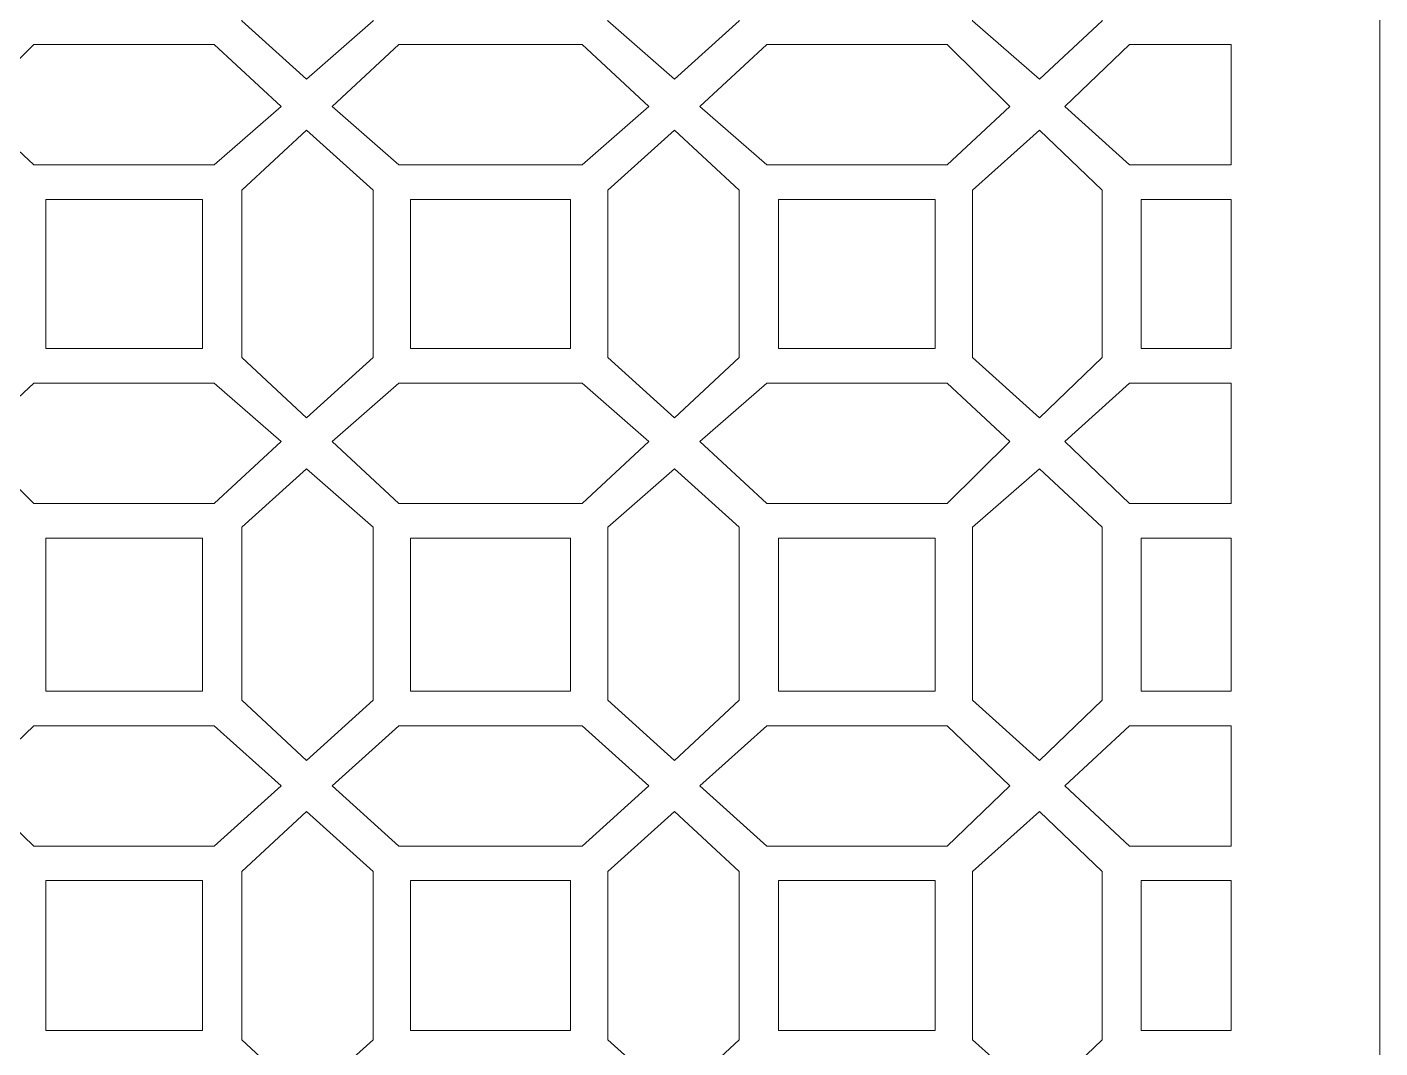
# Model space of a CAD drawing. Header units: centimetres. Extents: x -15.2 to -1.9, y -9.5 to 9.5.
# Drawn here: x -5.112 to -1.851, y -2.663 to -0.204 of the extents above; entities that cross this region are included whole.
import ezdxf

# ---------------------------------------------------------------- set-up
doc = ezdxf.new("R2010")
doc.units = ezdxf.units.CM
doc.header["$MEASUREMENT"] = 0
doc.layers.add('layer 1', color=7, linetype='Continuous')

msp = doc.modelspace()

# ---------------------------------------------------------------- linework, layer by layer
at = {"layer": 'layer 1', "color": 7, "lineweight": 9}
for points, knots in [([(-7.94516, 9.50001), (-7.94516, 9.50001), (-1.85082, 9.50001), (-1.85082, 9.50001), (-1.85082, 9.50001), (-1.85082, 9.50001), (-1.85082, -9.5), (-1.85082, -9.5), (-1.85082, -9.5), (-1.85082, -9.5), (-7.94516, -9.5), (-7.94516, -9.5), (-7.94516, -9.5), (-7.94516, -9.5), (-7.94516, 9.50001), (-7.94516, 9.50001)], [0, 0, 0, 0, 0.2, 0.2, 0.2, 0.2, 0.4, 0.4, 0.4, 0.4, 0.6, 0.6, 0.6, 0.6, 1, 1, 1, 1]), ([(-4.59402, 0.22852), (-4.59402, 0.22852), (-4.59403, -0.1885), (-4.59403, -0.1885), (-4.59403, -0.1885), (-4.59403, -0.1885), (-4.43798, -0.32898), (-4.43798, -0.32898), (-4.43798, -0.32898), (-4.43798, -0.32898), (-4.27726, -0.18851), (-4.27726, -0.18851), (-4.27726, -0.18851), (-4.27726, -0.18851), (-4.27726, 0.22852), (-4.27726, 0.22852), (-4.27726, 0.22852), (-4.27726, 0.22852), (-4.438, 0.37357), (-4.438, 0.37357), (-4.438, 0.37357), (-4.438, 0.37357), (-4.59402, 0.22852), (-4.59402, 0.22852)], [0, 0, 0, 0, 0.1428571, 0.1428571, 0.1428571, 0.1428571, 0.2857143, 0.2857143, 0.2857143, 0.2857143, 0.4285714, 0.4285714, 0.4285714, 0.4285714, 0.5714286, 0.5714286, 0.5714286, 0.5714286, 0.7142857, 0.7142857, 0.7142857, 0.7142857, 1, 1, 1, 1]), ([(-3.39539, 0.22852), (-3.39539, 0.22852), (-3.39538, -0.1885), (-3.39538, -0.1885), (-3.39538, -0.1885), (-3.39538, -0.1885), (-3.55143, -0.32898), (-3.55143, -0.32898), (-3.55143, -0.32898), (-3.55143, -0.32898), (-3.71215, -0.18851), (-3.71215, -0.18851), (-3.71215, -0.18851), (-3.71215, -0.18851), (-3.71215, 0.22852), (-3.71215, 0.22852), (-3.71215, 0.22852), (-3.71215, 0.22852), (-3.55141, 0.37357), (-3.55141, 0.37357), (-3.55141, 0.37357), (-3.55141, 0.37357), (-3.39539, 0.22852), (-3.39539, 0.22852)], [0, 0, 0, 0, 0.1428571, 0.1428571, 0.1428571, 0.1428571, 0.2857143, 0.2857143, 0.2857143, 0.2857143, 0.4285714, 0.4285714, 0.4285714, 0.4285714, 0.5714286, 0.5714286, 0.5714286, 0.5714286, 0.7142857, 0.7142857, 0.7142857, 0.7142857, 1, 1, 1, 1]), ([(-2.83269, 0.22852), (-2.83269, 0.22852), (-2.83269, -0.1885), (-2.83269, -0.1885), (-2.83269, -0.1885), (-2.83269, -0.1885), (-2.67172, -0.32898), (-2.67172, -0.32898), (-2.67172, -0.32898), (-2.67172, -0.32898), (-2.5204, -0.18851), (-2.5204, -0.18851), (-2.5204, -0.18851), (-2.5204, -0.18851), (-2.5204, 0.22852), (-2.5204, 0.22852), (-2.5204, 0.22852), (-2.5204, 0.22852), (-2.67172, 0.37357), (-2.67172, 0.37357), (-2.67172, 0.37357), (-2.67172, 0.37357), (-2.83269, 0.22852), (-2.83269, 0.22852)], [0, 0, 0, 0, 0.1428571, 0.1428571, 0.1428571, 0.1428571, 0.2857143, 0.2857143, 0.2857143, 0.2857143, 0.4285714, 0.4285714, 0.4285714, 0.4285714, 0.5714286, 0.5714286, 0.5714286, 0.5714286, 0.7142857, 0.7142857, 0.7142857, 0.7142857, 1, 1, 1, 1]), ([(-4.66039, -0.53543), (-4.66039, -0.53543), (-4.49942, -0.39496), (-4.49942, -0.39496), (-4.49942, -0.39496), (-4.49942, -0.39496), (-4.66038, -0.24553), (-4.66038, -0.24553), (-4.66038, -0.24553), (-4.66038, -0.24553), (-5.09529, -0.24553), (-5.09529, -0.24553), (-5.09529, -0.24553), (-5.09529, -0.24553), (-5.24662, -0.39495), (-5.24662, -0.39495), (-5.24662, -0.39495), (-5.24662, -0.39495), (-5.09529, -0.53542), (-5.09529, -0.53542), (-5.09529, -0.53542), (-5.09529, -0.53542), (-4.66039, -0.53543), (-4.66039, -0.53543)], [0, 0, 0, 0, 0.1428571, 0.1428571, 0.1428571, 0.1428571, 0.2857143, 0.2857143, 0.2857143, 0.2857143, 0.4285714, 0.4285714, 0.4285714, 0.4285714, 0.5714286, 0.5714286, 0.5714286, 0.5714286, 0.7142857, 0.7142857, 0.7142857, 0.7142857, 1, 1, 1, 1]), ([(-3.9947, -0.24553), (-3.9947, -0.24553), (-4.2156, -0.24553), (-4.2156, -0.24553), (-4.2156, -0.24553), (-4.2156, -0.24553), (-4.37634, -0.39495), (-4.37634, -0.39495), (-4.37634, -0.39495), (-4.37634, -0.39495), (-4.2156, -0.53542), (-4.2156, -0.53542), (-4.2156, -0.53542), (-4.2156, -0.53542), (-3.9947, -0.53542), (-3.9947, -0.53542), (-3.9947, -0.53542), (-3.9947, -0.53542), (-3.77381, -0.53542), (-3.77381, -0.53542), (-3.77381, -0.53542), (-3.77381, -0.53542), (-3.61307, -0.39495), (-3.61307, -0.39495), (-3.61307, -0.39495), (-3.61307, -0.39495), (-3.77381, -0.24553), (-3.77381, -0.24553), (-3.77381, -0.24553), (-3.77381, -0.24553), (-3.9947, -0.24553), (-3.9947, -0.24553)], [0, 0, 0, 0, 0.1111111, 0.1111111, 0.1111111, 0.1111111, 0.2222222, 0.2222222, 0.2222222, 0.2222222, 0.3333333, 0.3333333, 0.3333333, 0.3333333, 0.4444444, 0.4444444, 0.4444444, 0.4444444, 0.5555556, 0.5555556, 0.5555556, 0.5555556, 0.6666667, 0.6666667, 0.6666667, 0.6666667, 0.7777778, 0.7777778, 0.7777778, 0.7777778, 1, 1, 1, 1]), ([(-3.32903, -0.53543), (-3.32903, -0.53543), (-3.48999, -0.39496), (-3.48999, -0.39496), (-3.48999, -0.39496), (-3.48999, -0.39496), (-3.32903, -0.24553), (-3.32903, -0.24553), (-3.32903, -0.24553), (-3.32903, -0.24553), (-2.89412, -0.24553), (-2.89412, -0.24553), (-2.89412, -0.24553), (-2.89412, -0.24553), (-2.74279, -0.39495), (-2.74279, -0.39495), (-2.74279, -0.39495), (-2.74279, -0.39495), (-2.89412, -0.53542), (-2.89412, -0.53542), (-2.89412, -0.53542), (-2.89412, -0.53542), (-3.32903, -0.53543), (-3.32903, -0.53543)], [0, 0, 0, 0, 0.1428571, 0.1428571, 0.1428571, 0.1428571, 0.2857143, 0.2857143, 0.2857143, 0.2857143, 0.4285714, 0.4285714, 0.4285714, 0.4285714, 0.5714286, 0.5714286, 0.5714286, 0.5714286, 0.7142857, 0.7142857, 0.7142857, 0.7142857, 1, 1, 1, 1]), ([(-2.20931, -0.24553), (-2.20931, -0.24553), (-2.23082, -0.24553), (-2.23082, -0.24553), (-2.23082, -0.24553), (-2.23082, -0.24553), (-2.45428, -0.24553), (-2.45428, -0.24553), (-2.45428, -0.24553), (-2.45428, -0.24553), (-2.61029, -0.39495), (-2.61029, -0.39495), (-2.61029, -0.39495), (-2.61029, -0.39495), (-2.45428, -0.53542), (-2.45428, -0.53542), (-2.45428, -0.53542), (-2.45428, -0.53542), (-2.23082, -0.53542), (-2.23082, -0.53542), (-2.23082, -0.53542), (-2.23082, -0.53542), (-2.20931, -0.53542), (-2.20931, -0.53542), (-2.20931, -0.53542), (-2.20931, -0.53542), (-2.20931, -0.24553), (-2.20931, -0.24553)], [0, 0, 0, 0, 0.125, 0.125, 0.125, 0.125, 0.25, 0.25, 0.25, 0.25, 0.375, 0.375, 0.375, 0.375, 0.5, 0.5, 0.5, 0.5, 0.625, 0.625, 0.625, 0.625, 0.75, 0.75, 0.75, 0.75, 1, 1, 1, 1]), ([(-4.27726, -0.79853), (-4.27726, -0.79853), (-4.27726, -0.59681), (-4.27726, -0.59681), (-4.27726, -0.59681), (-4.27726, -0.59681), (-4.438, -0.45197), (-4.438, -0.45197), (-4.438, -0.45197), (-4.438, -0.45197), (-4.59403, -0.5968), (-4.59403, -0.5968), (-4.59403, -0.5968), (-4.59403, -0.5968), (-4.59402, -0.79853), (-4.59402, -0.79853), (-4.59402, -0.79853), (-4.59402, -0.79853), (-4.59403, -1.00026), (-4.59403, -1.00026), (-4.59403, -1.00026), (-4.59403, -1.00026), (-4.438, -1.14509), (-4.438, -1.14509), (-4.438, -1.14509), (-4.438, -1.14509), (-4.27726, -1.00025), (-4.27726, -1.00025), (-4.27726, -1.00025), (-4.27726, -1.00025), (-4.27726, -0.79853), (-4.27726, -0.79853)], [0, 0, 0, 0, 0.1111111, 0.1111111, 0.1111111, 0.1111111, 0.2222222, 0.2222222, 0.2222222, 0.2222222, 0.3333333, 0.3333333, 0.3333333, 0.3333333, 0.4444444, 0.4444444, 0.4444444, 0.4444444, 0.5555556, 0.5555556, 0.5555556, 0.5555556, 0.6666667, 0.6666667, 0.6666667, 0.6666667, 0.7777778, 0.7777778, 0.7777778, 0.7777778, 1, 1, 1, 1]), ([(-3.39539, -0.79853), (-3.39539, -0.79853), (-3.39538, -0.5968), (-3.39538, -0.5968), (-3.39538, -0.5968), (-3.39538, -0.5968), (-3.55141, -0.45197), (-3.55141, -0.45197), (-3.55141, -0.45197), (-3.55141, -0.45197), (-3.71215, -0.59681), (-3.71215, -0.59681), (-3.71215, -0.59681), (-3.71215, -0.59681), (-3.71215, -0.79853), (-3.71215, -0.79853), (-3.71215, -0.79853), (-3.71215, -0.79853), (-3.71215, -1.00025), (-3.71215, -1.00025), (-3.71215, -1.00025), (-3.71215, -1.00025), (-3.55141, -1.14509), (-3.55141, -1.14509), (-3.55141, -1.14509), (-3.55141, -1.14509), (-3.39538, -1.00026), (-3.39538, -1.00026), (-3.39538, -1.00026), (-3.39538, -1.00026), (-3.39539, -0.79853), (-3.39539, -0.79853)], [0, 0, 0, 0, 0.1111111, 0.1111111, 0.1111111, 0.1111111, 0.2222222, 0.2222222, 0.2222222, 0.2222222, 0.3333333, 0.3333333, 0.3333333, 0.3333333, 0.4444444, 0.4444444, 0.4444444, 0.4444444, 0.5555556, 0.5555556, 0.5555556, 0.5555556, 0.6666667, 0.6666667, 0.6666667, 0.6666667, 0.7777778, 0.7777778, 0.7777778, 0.7777778, 1, 1, 1, 1]), ([(-2.5204, -0.79853), (-2.5204, -0.79853), (-2.5204, -0.5968), (-2.5204, -0.5968), (-2.5204, -0.5968), (-2.5204, -0.5968), (-2.67173, -0.45197), (-2.67173, -0.45197), (-2.67173, -0.45197), (-2.67173, -0.45197), (-2.83269, -0.5968), (-2.83269, -0.5968), (-2.83269, -0.5968), (-2.83269, -0.5968), (-2.83269, -0.79853), (-2.83269, -0.79853), (-2.83269, -0.79853), (-2.83269, -0.79853), (-2.83269, -1.00026), (-2.83269, -1.00026), (-2.83269, -1.00026), (-2.83269, -1.00026), (-2.67173, -1.14509), (-2.67173, -1.14509), (-2.67173, -1.14509), (-2.67173, -1.14509), (-2.5204, -1.00026), (-2.5204, -1.00026), (-2.5204, -1.00026), (-2.5204, -1.00026), (-2.5204, -0.79853), (-2.5204, -0.79853)], [0, 0, 0, 0, 0.1111111, 0.1111111, 0.1111111, 0.1111111, 0.2222222, 0.2222222, 0.2222222, 0.2222222, 0.3333333, 0.3333333, 0.3333333, 0.3333333, 0.4444444, 0.4444444, 0.4444444, 0.4444444, 0.5555556, 0.5555556, 0.5555556, 0.5555556, 0.6666667, 0.6666667, 0.6666667, 0.6666667, 0.7777778, 0.7777778, 0.7777778, 0.7777778, 1, 1, 1, 1]), ([(-4.68863, -0.79853), (-4.68863, -0.79853), (-4.68863, -0.61887), (-4.68863, -0.61887), (-4.68863, -0.61887), (-4.68863, -0.61887), (-5.06681, -0.61887), (-5.06681, -0.61887), (-5.06681, -0.61887), (-5.06681, -0.61887), (-5.06682, -0.79853), (-5.06682, -0.79853), (-5.06682, -0.79853), (-5.06682, -0.79853), (-5.06681, -0.97819), (-5.06681, -0.97819), (-5.06681, -0.97819), (-5.06681, -0.97819), (-4.68863, -0.97819), (-4.68863, -0.97819), (-4.68863, -0.97819), (-4.68863, -0.97819), (-4.68863, -0.79853), (-4.68863, -0.79853)], [0, 0, 0, 0, 0.1428571, 0.1428571, 0.1428571, 0.1428571, 0.2857143, 0.2857143, 0.2857143, 0.2857143, 0.4285714, 0.4285714, 0.4285714, 0.4285714, 0.5714286, 0.5714286, 0.5714286, 0.5714286, 0.7142857, 0.7142857, 0.7142857, 0.7142857, 1, 1, 1, 1]), ([(-3.80205, -0.79853), (-3.80205, -0.79853), (-3.80205, -0.61887), (-3.80205, -0.61887), (-3.80205, -0.61887), (-3.80205, -0.61887), (-3.9947, -0.61887), (-3.9947, -0.61887), (-3.9947, -0.61887), (-3.9947, -0.61887), (-4.18736, -0.61887), (-4.18736, -0.61887), (-4.18736, -0.61887), (-4.18736, -0.61887), (-4.18736, -0.79853), (-4.18736, -0.79853), (-4.18736, -0.79853), (-4.18736, -0.79853), (-4.18736, -0.97819), (-4.18736, -0.97819), (-4.18736, -0.97819), (-4.18736, -0.97819), (-3.9947, -0.97819), (-3.9947, -0.97819), (-3.9947, -0.97819), (-3.9947, -0.97819), (-3.80205, -0.97819), (-3.80205, -0.97819), (-3.80205, -0.97819), (-3.80205, -0.97819), (-3.80205, -0.79853), (-3.80205, -0.79853)], [0, 0, 0, 0, 0.1111111, 0.1111111, 0.1111111, 0.1111111, 0.2222222, 0.2222222, 0.2222222, 0.2222222, 0.3333333, 0.3333333, 0.3333333, 0.3333333, 0.4444444, 0.4444444, 0.4444444, 0.4444444, 0.5555556, 0.5555556, 0.5555556, 0.5555556, 0.6666667, 0.6666667, 0.6666667, 0.6666667, 0.7777778, 0.7777778, 0.7777778, 0.7777778, 1, 1, 1, 1]), ([(-2.92259, -0.79853), (-2.92259, -0.79853), (-2.92259, -0.61887), (-2.92259, -0.61887), (-2.92259, -0.61887), (-2.92259, -0.61887), (-3.30078, -0.61887), (-3.30078, -0.61887), (-3.30078, -0.61887), (-3.30078, -0.61887), (-3.30078, -0.79853), (-3.30078, -0.79853), (-3.30078, -0.79853), (-3.30078, -0.79853), (-3.30078, -0.97819), (-3.30078, -0.97819), (-3.30078, -0.97819), (-3.30078, -0.97819), (-2.92259, -0.97819), (-2.92259, -0.97819), (-2.92259, -0.97819), (-2.92259, -0.97819), (-2.92259, -0.79853), (-2.92259, -0.79853)], [0, 0, 0, 0, 0.1428571, 0.1428571, 0.1428571, 0.1428571, 0.2857143, 0.2857143, 0.2857143, 0.2857143, 0.4285714, 0.4285714, 0.4285714, 0.4285714, 0.5714286, 0.5714286, 0.5714286, 0.5714286, 0.7142857, 0.7142857, 0.7142857, 0.7142857, 1, 1, 1, 1]), ([(-2.20931, -0.61887), (-2.20931, -0.61887), (-2.23082, -0.61887), (-2.23082, -0.61887), (-2.23082, -0.61887), (-2.23082, -0.61887), (-2.42603, -0.61887), (-2.42603, -0.61887), (-2.42603, -0.61887), (-2.42603, -0.61887), (-2.42603, -0.79853), (-2.42603, -0.79853), (-2.42603, -0.79853), (-2.42603, -0.79853), (-2.42603, -0.97819), (-2.42603, -0.97819), (-2.42603, -0.97819), (-2.42603, -0.97819), (-2.23082, -0.97819), (-2.23082, -0.97819), (-2.23082, -0.97819), (-2.23082, -0.97819), (-2.20931, -0.97819), (-2.20931, -0.97819), (-2.20931, -0.97819), (-2.20931, -0.97819), (-2.20931, -0.61887), (-2.20931, -0.61887)], [0, 0, 0, 0, 0.125, 0.125, 0.125, 0.125, 0.25, 0.25, 0.25, 0.25, 0.375, 0.375, 0.375, 0.375, 0.5, 0.5, 0.5, 0.5, 0.625, 0.625, 0.625, 0.625, 0.75, 0.75, 0.75, 0.75, 1, 1, 1, 1]), ([(-4.66039, -1.06163), (-4.66039, -1.06163), (-4.49942, -1.2021), (-4.49942, -1.2021), (-4.49942, -1.2021), (-4.49942, -1.2021), (-4.66038, -1.35153), (-4.66038, -1.35153), (-4.66038, -1.35153), (-4.66038, -1.35153), (-5.09529, -1.35153), (-5.09529, -1.35153), (-5.09529, -1.35153), (-5.09529, -1.35153), (-5.24662, -1.20211), (-5.24662, -1.20211), (-5.24662, -1.20211), (-5.24662, -1.20211), (-5.09529, -1.06164), (-5.09529, -1.06164), (-5.09529, -1.06164), (-5.09529, -1.06164), (-4.66039, -1.06163), (-4.66039, -1.06163)], [0, 0, 0, 0, 0.1428571, 0.1428571, 0.1428571, 0.1428571, 0.2857143, 0.2857143, 0.2857143, 0.2857143, 0.4285714, 0.4285714, 0.4285714, 0.4285714, 0.5714286, 0.5714286, 0.5714286, 0.5714286, 0.7142857, 0.7142857, 0.7142857, 0.7142857, 1, 1, 1, 1]), ([(-3.9947, -1.06164), (-3.9947, -1.06164), (-4.2156, -1.06164), (-4.2156, -1.06164), (-4.2156, -1.06164), (-4.2156, -1.06164), (-4.37634, -1.20211), (-4.37634, -1.20211), (-4.37634, -1.20211), (-4.37634, -1.20211), (-4.2156, -1.35153), (-4.2156, -1.35153), (-4.2156, -1.35153), (-4.2156, -1.35153), (-3.9947, -1.35153), (-3.9947, -1.35153), (-3.9947, -1.35153), (-3.9947, -1.35153), (-3.77381, -1.35153), (-3.77381, -1.35153), (-3.77381, -1.35153), (-3.77381, -1.35153), (-3.61307, -1.20211), (-3.61307, -1.20211), (-3.61307, -1.20211), (-3.61307, -1.20211), (-3.77381, -1.06164), (-3.77381, -1.06164), (-3.77381, -1.06164), (-3.77381, -1.06164), (-3.9947, -1.06164), (-3.9947, -1.06164)], [0, 0, 0, 0, 0.1111111, 0.1111111, 0.1111111, 0.1111111, 0.2222222, 0.2222222, 0.2222222, 0.2222222, 0.3333333, 0.3333333, 0.3333333, 0.3333333, 0.4444444, 0.4444444, 0.4444444, 0.4444444, 0.5555556, 0.5555556, 0.5555556, 0.5555556, 0.6666667, 0.6666667, 0.6666667, 0.6666667, 0.7777778, 0.7777778, 0.7777778, 0.7777778, 1, 1, 1, 1]), ([(-3.32903, -1.06163), (-3.32903, -1.06163), (-3.48999, -1.2021), (-3.48999, -1.2021), (-3.48999, -1.2021), (-3.48999, -1.2021), (-3.32903, -1.35153), (-3.32903, -1.35153), (-3.32903, -1.35153), (-3.32903, -1.35153), (-2.89412, -1.35153), (-2.89412, -1.35153), (-2.89412, -1.35153), (-2.89412, -1.35153), (-2.74279, -1.20211), (-2.74279, -1.20211), (-2.74279, -1.20211), (-2.74279, -1.20211), (-2.89412, -1.06164), (-2.89412, -1.06164), (-2.89412, -1.06164), (-2.89412, -1.06164), (-3.32903, -1.06163), (-3.32903, -1.06163)], [0, 0, 0, 0, 0.1428571, 0.1428571, 0.1428571, 0.1428571, 0.2857143, 0.2857143, 0.2857143, 0.2857143, 0.4285714, 0.4285714, 0.4285714, 0.4285714, 0.5714286, 0.5714286, 0.5714286, 0.5714286, 0.7142857, 0.7142857, 0.7142857, 0.7142857, 1, 1, 1, 1]), ([(-2.20931, -1.06164), (-2.20931, -1.06164), (-2.23082, -1.06164), (-2.23082, -1.06164), (-2.23082, -1.06164), (-2.23082, -1.06164), (-2.45428, -1.06164), (-2.45428, -1.06164), (-2.45428, -1.06164), (-2.45428, -1.06164), (-2.61029, -1.20211), (-2.61029, -1.20211), (-2.61029, -1.20211), (-2.61029, -1.20211), (-2.45428, -1.35153), (-2.45428, -1.35153), (-2.45428, -1.35153), (-2.45428, -1.35153), (-2.23082, -1.35153), (-2.23082, -1.35153), (-2.23082, -1.35153), (-2.23082, -1.35153), (-2.20931, -1.35153), (-2.20931, -1.35153), (-2.20931, -1.35153), (-2.20931, -1.35153), (-2.20931, -1.06164), (-2.20931, -1.06164)], [0, 0, 0, 0, 0.125, 0.125, 0.125, 0.125, 0.25, 0.25, 0.25, 0.25, 0.375, 0.375, 0.375, 0.375, 0.5, 0.5, 0.5, 0.5, 0.625, 0.625, 0.625, 0.625, 0.75, 0.75, 0.75, 0.75, 1, 1, 1, 1]), ([(-4.59402, -1.82558), (-4.59402, -1.82558), (-4.59403, -1.40856), (-4.59403, -1.40856), (-4.59403, -1.40856), (-4.59403, -1.40856), (-4.43798, -1.26808), (-4.43798, -1.26808), (-4.43798, -1.26808), (-4.43798, -1.26808), (-4.27726, -1.40855), (-4.27726, -1.40855), (-4.27726, -1.40855), (-4.27726, -1.40855), (-4.27726, -1.82558), (-4.27726, -1.82558), (-4.27726, -1.82558), (-4.27726, -1.82558), (-4.438, -1.97063), (-4.438, -1.97063), (-4.438, -1.97063), (-4.438, -1.97063), (-4.59402, -1.82558), (-4.59402, -1.82558)], [0, 0, 0, 0, 0.1428571, 0.1428571, 0.1428571, 0.1428571, 0.2857143, 0.2857143, 0.2857143, 0.2857143, 0.4285714, 0.4285714, 0.4285714, 0.4285714, 0.5714286, 0.5714286, 0.5714286, 0.5714286, 0.7142857, 0.7142857, 0.7142857, 0.7142857, 1, 1, 1, 1]), ([(-3.39539, -1.82558), (-3.39539, -1.82558), (-3.39538, -1.40856), (-3.39538, -1.40856), (-3.39538, -1.40856), (-3.39538, -1.40856), (-3.55143, -1.26808), (-3.55143, -1.26808), (-3.55143, -1.26808), (-3.55143, -1.26808), (-3.71215, -1.40855), (-3.71215, -1.40855), (-3.71215, -1.40855), (-3.71215, -1.40855), (-3.71215, -1.82558), (-3.71215, -1.82558), (-3.71215, -1.82558), (-3.71215, -1.82558), (-3.55141, -1.97063), (-3.55141, -1.97063), (-3.55141, -1.97063), (-3.55141, -1.97063), (-3.39539, -1.82558), (-3.39539, -1.82558)], [0, 0, 0, 0, 0.1428571, 0.1428571, 0.1428571, 0.1428571, 0.2857143, 0.2857143, 0.2857143, 0.2857143, 0.4285714, 0.4285714, 0.4285714, 0.4285714, 0.5714286, 0.5714286, 0.5714286, 0.5714286, 0.7142857, 0.7142857, 0.7142857, 0.7142857, 1, 1, 1, 1]), ([(-2.83269, -1.82558), (-2.83269, -1.82558), (-2.83269, -1.40856), (-2.83269, -1.40856), (-2.83269, -1.40856), (-2.83269, -1.40856), (-2.67172, -1.26808), (-2.67172, -1.26808), (-2.67172, -1.26808), (-2.67172, -1.26808), (-2.5204, -1.40855), (-2.5204, -1.40855), (-2.5204, -1.40855), (-2.5204, -1.40855), (-2.5204, -1.82558), (-2.5204, -1.82558), (-2.5204, -1.82558), (-2.5204, -1.82558), (-2.67172, -1.97063), (-2.67172, -1.97063), (-2.67172, -1.97063), (-2.67172, -1.97063), (-2.83269, -1.82558), (-2.83269, -1.82558)], [0, 0, 0, 0, 0.1428571, 0.1428571, 0.1428571, 0.1428571, 0.2857143, 0.2857143, 0.2857143, 0.2857143, 0.4285714, 0.4285714, 0.4285714, 0.4285714, 0.5714286, 0.5714286, 0.5714286, 0.5714286, 0.7142857, 0.7142857, 0.7142857, 0.7142857, 1, 1, 1, 1]), ([(-4.68863, -1.80373), (-4.68863, -1.80373), (-5.06682, -1.80373), (-5.06682, -1.80373), (-5.06682, -1.80373), (-5.06682, -1.80373), (-5.06681, -1.43497), (-5.06681, -1.43497), (-5.06681, -1.43497), (-5.06681, -1.43497), (-4.68863, -1.43497), (-4.68863, -1.43497), (-4.68863, -1.43497), (-4.68863, -1.43497), (-4.68863, -1.80373), (-4.68863, -1.80373)], [0, 0, 0, 0, 0.2, 0.2, 0.2, 0.2, 0.4, 0.4, 0.4, 0.4, 0.6, 0.6, 0.6, 0.6, 1, 1, 1, 1]), ([(-3.9947, -1.43497), (-3.9947, -1.43497), (-4.18736, -1.43497), (-4.18736, -1.43497), (-4.18736, -1.43497), (-4.18736, -1.43497), (-4.18736, -1.80373), (-4.18736, -1.80373), (-4.18736, -1.80373), (-4.18736, -1.80373), (-3.9947, -1.80373), (-3.9947, -1.80373), (-3.9947, -1.80373), (-3.9947, -1.80373), (-3.80205, -1.80373), (-3.80205, -1.80373), (-3.80205, -1.80373), (-3.80205, -1.80373), (-3.80205, -1.43497), (-3.80205, -1.43497), (-3.80205, -1.43497), (-3.80205, -1.43497), (-3.9947, -1.43497), (-3.9947, -1.43497)], [0, 0, 0, 0, 0.1428571, 0.1428571, 0.1428571, 0.1428571, 0.2857143, 0.2857143, 0.2857143, 0.2857143, 0.4285714, 0.4285714, 0.4285714, 0.4285714, 0.5714286, 0.5714286, 0.5714286, 0.5714286, 0.7142857, 0.7142857, 0.7142857, 0.7142857, 1, 1, 1, 1]), ([(-3.30078, -1.80373), (-3.30078, -1.80373), (-2.92259, -1.80373), (-2.92259, -1.80373), (-2.92259, -1.80373), (-2.92259, -1.80373), (-2.92259, -1.43497), (-2.92259, -1.43497), (-2.92259, -1.43497), (-2.92259, -1.43497), (-3.30078, -1.43497), (-3.30078, -1.43497), (-3.30078, -1.43497), (-3.30078, -1.43497), (-3.30078, -1.80373), (-3.30078, -1.80373)], [0, 0, 0, 0, 0.2, 0.2, 0.2, 0.2, 0.4, 0.4, 0.4, 0.4, 0.6, 0.6, 0.6, 0.6, 1, 1, 1, 1]), ([(-2.20931, -1.43497), (-2.20931, -1.43497), (-2.23082, -1.43497), (-2.23082, -1.43497), (-2.23082, -1.43497), (-2.23082, -1.43497), (-2.42603, -1.43498), (-2.42603, -1.43498), (-2.42603, -1.43498), (-2.42603, -1.43498), (-2.42604, -1.80372), (-2.42604, -1.80372), (-2.42604, -1.80372), (-2.42604, -1.80372), (-2.23082, -1.80372), (-2.23082, -1.80372), (-2.23082, -1.80372), (-2.23082, -1.80372), (-2.20931, -1.80372), (-2.20931, -1.80372), (-2.20931, -1.80372), (-2.20931, -1.80372), (-2.20931, -1.43497), (-2.20931, -1.43497)], [0, 0, 0, 0, 0.1428571, 0.1428571, 0.1428571, 0.1428571, 0.2857143, 0.2857143, 0.2857143, 0.2857143, 0.4285714, 0.4285714, 0.4285714, 0.4285714, 0.5714286, 0.5714286, 0.5714286, 0.5714286, 0.7142857, 0.7142857, 0.7142857, 0.7142857, 1, 1, 1, 1]), ([(-4.66039, -1.88719), (-4.66039, -1.88719), (-4.49942, -2.0318), (-4.49942, -2.0318), (-4.49942, -2.0318), (-4.49942, -2.0318), (-4.66038, -2.17686), (-4.66038, -2.17686), (-4.66038, -2.17686), (-4.66038, -2.17686), (-5.09529, -2.17686), (-5.09529, -2.17686), (-5.09529, -2.17686), (-5.09529, -2.17686), (-5.24662, -2.0318), (-5.24662, -2.0318), (-5.24662, -2.0318), (-5.24662, -2.0318), (-5.09529, -1.88719), (-5.09529, -1.88719), (-5.09529, -1.88719), (-5.09529, -1.88719), (-4.66039, -1.88719), (-4.66039, -1.88719)], [0, 0, 0, 0, 0.1428571, 0.1428571, 0.1428571, 0.1428571, 0.2857143, 0.2857143, 0.2857143, 0.2857143, 0.4285714, 0.4285714, 0.4285714, 0.4285714, 0.5714286, 0.5714286, 0.5714286, 0.5714286, 0.7142857, 0.7142857, 0.7142857, 0.7142857, 1, 1, 1, 1]), ([(-3.9947, -1.88718), (-3.9947, -1.88718), (-4.2156, -1.88719), (-4.2156, -1.88719), (-4.2156, -1.88719), (-4.2156, -1.88719), (-4.37634, -2.0318), (-4.37634, -2.0318), (-4.37634, -2.0318), (-4.37634, -2.0318), (-4.2156, -2.17686), (-4.2156, -2.17686), (-4.2156, -2.17686), (-4.2156, -2.17686), (-3.9947, -2.17685), (-3.9947, -2.17685), (-3.9947, -2.17685), (-3.9947, -2.17685), (-3.77381, -2.17686), (-3.77381, -2.17686), (-3.77381, -2.17686), (-3.77381, -2.17686), (-3.61307, -2.0318), (-3.61307, -2.0318), (-3.61307, -2.0318), (-3.61307, -2.0318), (-3.77381, -1.88719), (-3.77381, -1.88719), (-3.77381, -1.88719), (-3.77381, -1.88719), (-3.9947, -1.88718), (-3.9947, -1.88718)], [0, 0, 0, 0, 0.1111111, 0.1111111, 0.1111111, 0.1111111, 0.2222222, 0.2222222, 0.2222222, 0.2222222, 0.3333333, 0.3333333, 0.3333333, 0.3333333, 0.4444444, 0.4444444, 0.4444444, 0.4444444, 0.5555556, 0.5555556, 0.5555556, 0.5555556, 0.6666667, 0.6666667, 0.6666667, 0.6666667, 0.7777778, 0.7777778, 0.7777778, 0.7777778, 1, 1, 1, 1]), ([(-3.32903, -1.88719), (-3.32903, -1.88719), (-3.48999, -2.0318), (-3.48999, -2.0318), (-3.48999, -2.0318), (-3.48999, -2.0318), (-3.32903, -2.17686), (-3.32903, -2.17686), (-3.32903, -2.17686), (-3.32903, -2.17686), (-2.89412, -2.17686), (-2.89412, -2.17686), (-2.89412, -2.17686), (-2.89412, -2.17686), (-2.74279, -2.0318), (-2.74279, -2.0318), (-2.74279, -2.0318), (-2.74279, -2.0318), (-2.89412, -1.88719), (-2.89412, -1.88719), (-2.89412, -1.88719), (-2.89412, -1.88719), (-3.32903, -1.88719), (-3.32903, -1.88719)], [0, 0, 0, 0, 0.1428571, 0.1428571, 0.1428571, 0.1428571, 0.2857143, 0.2857143, 0.2857143, 0.2857143, 0.4285714, 0.4285714, 0.4285714, 0.4285714, 0.5714286, 0.5714286, 0.5714286, 0.5714286, 0.7142857, 0.7142857, 0.7142857, 0.7142857, 1, 1, 1, 1]), ([(-2.20931, -1.88718), (-2.20931, -1.88718), (-2.23082, -1.88718), (-2.23082, -1.88718), (-2.23082, -1.88718), (-2.23082, -1.88718), (-2.45427, -1.88718), (-2.45427, -1.88718), (-2.45427, -1.88718), (-2.45427, -1.88718), (-2.61029, -2.0318), (-2.61029, -2.0318), (-2.61029, -2.0318), (-2.61029, -2.0318), (-2.45428, -2.17686), (-2.45428, -2.17686), (-2.45428, -2.17686), (-2.45428, -2.17686), (-2.23082, -2.17686), (-2.23082, -2.17686), (-2.23082, -2.17686), (-2.23082, -2.17686), (-2.20931, -2.17686), (-2.20931, -2.17686), (-2.20931, -2.17686), (-2.20931, -2.17686), (-2.20931, -1.88718), (-2.20931, -1.88718)], [0, 0, 0, 0, 0.125, 0.125, 0.125, 0.125, 0.25, 0.25, 0.25, 0.25, 0.375, 0.375, 0.375, 0.375, 0.5, 0.5, 0.5, 0.5, 0.625, 0.625, 0.625, 0.625, 0.75, 0.75, 0.75, 0.75, 1, 1, 1, 1]), ([(-4.27726, -2.4409), (-4.27726, -2.4409), (-4.27726, -2.23824), (-4.27726, -2.23824), (-4.27726, -2.23824), (-4.27726, -2.23824), (-4.438, -2.0934), (-4.438, -2.0934), (-4.438, -2.0934), (-4.438, -2.0934), (-4.59402, -2.23824), (-4.59402, -2.23824), (-4.59402, -2.23824), (-4.59402, -2.23824), (-4.59402, -2.4409), (-4.59402, -2.4409), (-4.59402, -2.4409), (-4.59402, -2.4409), (-4.59402, -2.64356), (-4.59402, -2.64356), (-4.59402, -2.64356), (-4.59402, -2.64356), (-4.438, -2.7884), (-4.438, -2.7884), (-4.438, -2.7884), (-4.438, -2.7884), (-4.27726, -2.64356), (-4.27726, -2.64356), (-4.27726, -2.64356), (-4.27726, -2.64356), (-4.27726, -2.4409), (-4.27726, -2.4409)], [0, 0, 0, 0, 0.1111111, 0.1111111, 0.1111111, 0.1111111, 0.2222222, 0.2222222, 0.2222222, 0.2222222, 0.3333333, 0.3333333, 0.3333333, 0.3333333, 0.4444444, 0.4444444, 0.4444444, 0.4444444, 0.5555556, 0.5555556, 0.5555556, 0.5555556, 0.6666667, 0.6666667, 0.6666667, 0.6666667, 0.7777778, 0.7777778, 0.7777778, 0.7777778, 1, 1, 1, 1]), ([(-3.39539, -2.4409), (-3.39539, -2.4409), (-3.39539, -2.23824), (-3.39539, -2.23824), (-3.39539, -2.23824), (-3.39539, -2.23824), (-3.55141, -2.0934), (-3.55141, -2.0934), (-3.55141, -2.0934), (-3.55141, -2.0934), (-3.71215, -2.23824), (-3.71215, -2.23824), (-3.71215, -2.23824), (-3.71215, -2.23824), (-3.71215, -2.4409), (-3.71215, -2.4409), (-3.71215, -2.4409), (-3.71215, -2.4409), (-3.71215, -2.64356), (-3.71215, -2.64356), (-3.71215, -2.64356), (-3.71215, -2.64356), (-3.55141, -2.7884), (-3.55141, -2.7884), (-3.55141, -2.7884), (-3.55141, -2.7884), (-3.39539, -2.64356), (-3.39539, -2.64356), (-3.39539, -2.64356), (-3.39539, -2.64356), (-3.39539, -2.4409), (-3.39539, -2.4409)], [0, 0, 0, 0, 0.1111111, 0.1111111, 0.1111111, 0.1111111, 0.2222222, 0.2222222, 0.2222222, 0.2222222, 0.3333333, 0.3333333, 0.3333333, 0.3333333, 0.4444444, 0.4444444, 0.4444444, 0.4444444, 0.5555556, 0.5555556, 0.5555556, 0.5555556, 0.6666667, 0.6666667, 0.6666667, 0.6666667, 0.7777778, 0.7777778, 0.7777778, 0.7777778, 1, 1, 1, 1]), ([(-2.5204, -2.4409), (-2.5204, -2.4409), (-2.5204, -2.23824), (-2.5204, -2.23824), (-2.5204, -2.23824), (-2.5204, -2.23824), (-2.67172, -2.0934), (-2.67172, -2.0934), (-2.67172, -2.0934), (-2.67172, -2.0934), (-2.83269, -2.23824), (-2.83269, -2.23824), (-2.83269, -2.23824), (-2.83269, -2.23824), (-2.83269, -2.4409), (-2.83269, -2.4409), (-2.83269, -2.4409), (-2.83269, -2.4409), (-2.83269, -2.64356), (-2.83269, -2.64356), (-2.83269, -2.64356), (-2.83269, -2.64356), (-2.67172, -2.7884), (-2.67172, -2.7884), (-2.67172, -2.7884), (-2.67172, -2.7884), (-2.5204, -2.64356), (-2.5204, -2.64356), (-2.5204, -2.64356), (-2.5204, -2.64356), (-2.5204, -2.4409), (-2.5204, -2.4409)], [0, 0, 0, 0, 0.1111111, 0.1111111, 0.1111111, 0.1111111, 0.2222222, 0.2222222, 0.2222222, 0.2222222, 0.3333333, 0.3333333, 0.3333333, 0.3333333, 0.4444444, 0.4444444, 0.4444444, 0.4444444, 0.5555556, 0.5555556, 0.5555556, 0.5555556, 0.6666667, 0.6666667, 0.6666667, 0.6666667, 0.7777778, 0.7777778, 0.7777778, 0.7777778, 1, 1, 1, 1]), ([(-4.68863, -2.4409), (-4.68863, -2.4409), (-4.68863, -2.2601), (-4.68863, -2.2601), (-4.68863, -2.2601), (-4.68863, -2.2601), (-5.06682, -2.2601), (-5.06682, -2.2601), (-5.06682, -2.2601), (-5.06682, -2.2601), (-5.06682, -2.4409), (-5.06682, -2.4409), (-5.06682, -2.4409), (-5.06682, -2.4409), (-5.06682, -2.6217), (-5.06682, -2.6217), (-5.06682, -2.6217), (-5.06682, -2.6217), (-4.68863, -2.6217), (-4.68863, -2.6217), (-4.68863, -2.6217), (-4.68863, -2.6217), (-4.68863, -2.4409), (-4.68863, -2.4409)], [0, 0, 0, 0, 0.1428571, 0.1428571, 0.1428571, 0.1428571, 0.2857143, 0.2857143, 0.2857143, 0.2857143, 0.4285714, 0.4285714, 0.4285714, 0.4285714, 0.5714286, 0.5714286, 0.5714286, 0.5714286, 0.7142857, 0.7142857, 0.7142857, 0.7142857, 1, 1, 1, 1]), ([(-3.80205, -2.4409), (-3.80205, -2.4409), (-3.80205, -2.2601), (-3.80205, -2.2601), (-3.80205, -2.2601), (-3.80205, -2.2601), (-3.9947, -2.2601), (-3.9947, -2.2601), (-3.9947, -2.2601), (-3.9947, -2.2601), (-4.18736, -2.2601), (-4.18736, -2.2601), (-4.18736, -2.2601), (-4.18736, -2.2601), (-4.18736, -2.4409), (-4.18736, -2.4409), (-4.18736, -2.4409), (-4.18736, -2.4409), (-4.18736, -2.6217), (-4.18736, -2.6217), (-4.18736, -2.6217), (-4.18736, -2.6217), (-3.9947, -2.6217), (-3.9947, -2.6217), (-3.9947, -2.6217), (-3.9947, -2.6217), (-3.80205, -2.6217), (-3.80205, -2.6217), (-3.80205, -2.6217), (-3.80205, -2.6217), (-3.80205, -2.4409), (-3.80205, -2.4409)], [0, 0, 0, 0, 0.1111111, 0.1111111, 0.1111111, 0.1111111, 0.2222222, 0.2222222, 0.2222222, 0.2222222, 0.3333333, 0.3333333, 0.3333333, 0.3333333, 0.4444444, 0.4444444, 0.4444444, 0.4444444, 0.5555556, 0.5555556, 0.5555556, 0.5555556, 0.6666667, 0.6666667, 0.6666667, 0.6666667, 0.7777778, 0.7777778, 0.7777778, 0.7777778, 1, 1, 1, 1]), ([(-2.92259, -2.4409), (-2.92259, -2.4409), (-2.92259, -2.2601), (-2.92259, -2.2601), (-2.92259, -2.2601), (-2.92259, -2.2601), (-3.30078, -2.2601), (-3.30078, -2.2601), (-3.30078, -2.2601), (-3.30078, -2.2601), (-3.30078, -2.4409), (-3.30078, -2.4409), (-3.30078, -2.4409), (-3.30078, -2.4409), (-3.30078, -2.6217), (-3.30078, -2.6217), (-3.30078, -2.6217), (-3.30078, -2.6217), (-2.92259, -2.6217), (-2.92259, -2.6217), (-2.92259, -2.6217), (-2.92259, -2.6217), (-2.92259, -2.4409), (-2.92259, -2.4409)], [0, 0, 0, 0, 0.1428571, 0.1428571, 0.1428571, 0.1428571, 0.2857143, 0.2857143, 0.2857143, 0.2857143, 0.4285714, 0.4285714, 0.4285714, 0.4285714, 0.5714286, 0.5714286, 0.5714286, 0.5714286, 0.7142857, 0.7142857, 0.7142857, 0.7142857, 1, 1, 1, 1]), ([(-2.20931, -2.2601), (-2.20931, -2.2601), (-2.23082, -2.2601), (-2.23082, -2.2601), (-2.23082, -2.2601), (-2.23082, -2.2601), (-2.42603, -2.2601), (-2.42603, -2.2601), (-2.42603, -2.2601), (-2.42603, -2.2601), (-2.42603, -2.4409), (-2.42603, -2.4409), (-2.42603, -2.4409), (-2.42603, -2.4409), (-2.42603, -2.6217), (-2.42603, -2.6217), (-2.42603, -2.6217), (-2.42603, -2.6217), (-2.23082, -2.6217), (-2.23082, -2.6217), (-2.23082, -2.6217), (-2.23082, -2.6217), (-2.20931, -2.6217), (-2.20931, -2.6217), (-2.20931, -2.6217), (-2.20931, -2.6217), (-2.20931, -2.2601), (-2.20931, -2.2601)], [0, 0, 0, 0, 0.125, 0.125, 0.125, 0.125, 0.25, 0.25, 0.25, 0.25, 0.375, 0.375, 0.375, 0.375, 0.5, 0.5, 0.5, 0.5, 0.625, 0.625, 0.625, 0.625, 0.75, 0.75, 0.75, 0.75, 1, 1, 1, 1])]:
    msp.add_open_spline(points, degree=3, knots=knots, dxfattribs=at)

doc.saveas('drawing.dxf')
